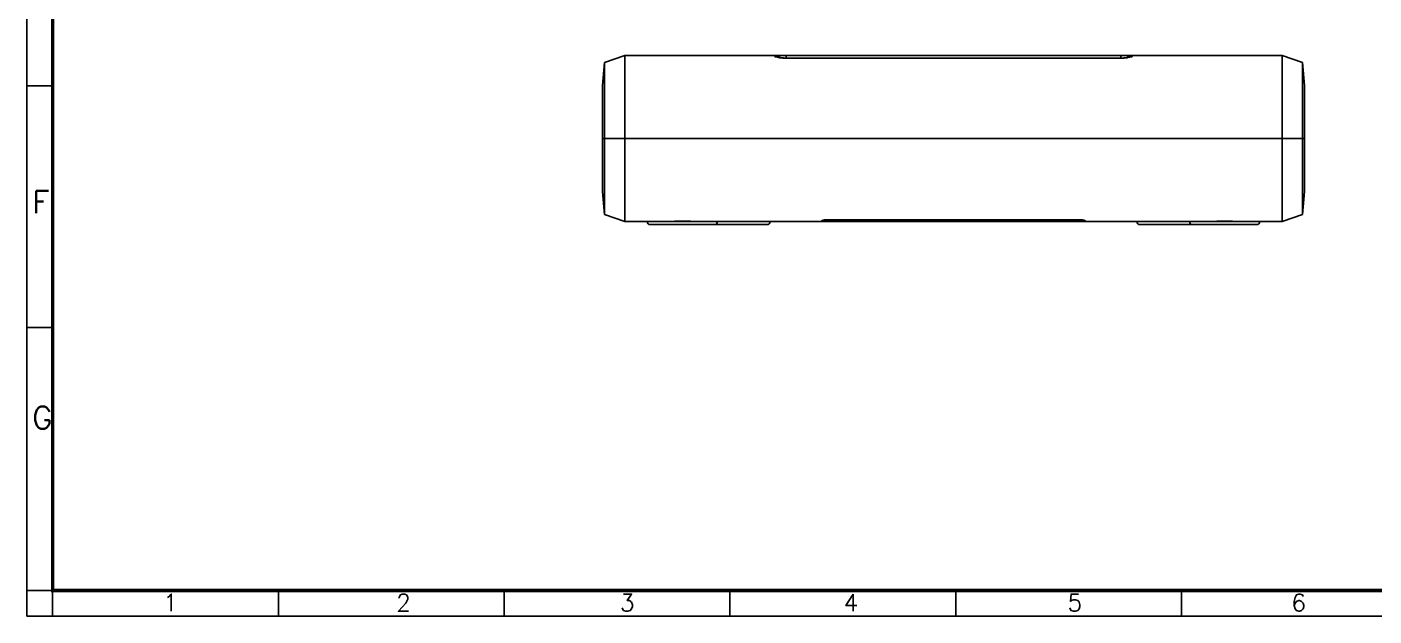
# Model space of a CAD drawing. Header units: millimetres. Extents: x 3683 to 5830, y 1279 to 1555.
# Drawn here: x 4957.7 to 5168.8, y 1278.6 to 1370.9 of the extents above; entities that cross this region are included whole.
import ezdxf

# ---------------------------------------------------------------- set-up
doc = ezdxf.new("R2010")
doc.units = ezdxf.units.MM
doc.header["$LTSCALE"] = 0.5
doc.layers.add('112', color=7, linetype='Continuous', true_color=0xffffff)
doc.layers.add('A1_KUANG', color=7, linetype='Continuous')
doc.layers.add('A4_KUANG', color=7, linetype='Continuous')
doc.styles.get("Standard").update_dxf_attribs({"font": 'txt', "bigfont": 'gbcbig.shx'})

# ---------------------------------------------------------------- blocks, each defined once
blk = doc.blocks.new('A$C3291225B')
at = {"layer": 'A4_KUANG'}
for p, q in [((2.87, 194.15), (2.87, 0)), ((2.87, 59.24), (0, 59.24)), ((2.87, 32.25), (0, 32.25)), ((2.87, 2.87), (0, 2.87)), ((2.87, 2.87), (258, 2.87)), ((28.09, 0), (28.09, 2.87)), ((53.32, 0), (53.32, 2.87)), ((78.54, 0), (78.54, 2.87)), ((103.77, 0), (103.77, 2.87)), ((129, 0), (129, 2.87))]:
    blk.add_line(p, q, dxfattribs=at)
at = {"layer": 'A4_KUANG', "color": 8}
blk.add_lwpolyline([(258, 0), (258, 197.01), (0, 197.01), (0, 0)], close=True, dxfattribs=at)
at = {"layer": 'A4_KUANG', "const_width": 0.4}
blk.add_lwpolyline([(2.87, 2.87), (2.87, 194.15), (255.13, 194.15), (255.14, 2.87), (2.87, 2.87)], dxfattribs=at)
at = {"layer": 'A4_KUANG'}
for s, height, p in [('F', 2.48, (0.59, 45.04)), ('G', 2.48, (0.59, 20.93)), ('1', 1.91, (15.22, 0.54)), ('2', 1.91, (41.25, 0.54)), ('3', 1.91, (66.25, 0.54)), ('4', 1.91, (91.25, 0.54)), ('5', 1.91, (116.25, 0.54)), ('6', 1.91, (141.26, 0.54))]:
    blk.add_text(s, height=height, dxfattribs=at).set_placement(p)

msp = doc.modelspace()

# ---------------------------------------------------------------- linework, layer by layer
at = {"layer": '112', "color": 7}
for p, q in [((5048.233, 1365.354), (5051.417, 1366.445)), ((5075.367, 1366.445), (5051.417, 1366.445)), ((5051.417, 1366.445), (5051.417, 1353.445)), ((5076.667, 1366.445), (5076.667, 1366.068)), ((5076.667, 1366.445), (5129.167, 1366.445)), ((5129.167, 1366.445), (5129.167, 1366.073)), ((5154.417, 1366.445), (5130.467, 1366.445)), ((5157.601, 1365.354), (5154.417, 1366.445)), ((5154.417, 1366.445), (5154.417, 1353.445)), ((5047.917, 1361.745), (5048.233, 1365.354)), ((5048.233, 1365.354), (5048.233, 1353.445)), ((5076.667, 1366.068), (5076.667, 1366.053)), ((5129.167, 1366.068), (5076.667, 1366.068)), ((5129.167, 1366.053), (5076.667, 1366.053)), ((5129.167, 1366.068), (5129.167, 1366.053)), ((5157.601, 1353.445), (5157.601, 1365.354)), ((5157.917, 1361.745), (5157.601, 1365.354)), ((5047.917, 1361.745), (5047.917, 1353.445)), ((5157.917, 1361.745), (5157.917, 1353.445)), ((5047.917, 1345.145), (5047.917, 1353.445)), ((5047.917, 1353.445), (5048.233, 1353.445)), ((5048.233, 1353.445), (5047.917, 1353.445)), ((5051.417, 1353.445), (5048.233, 1353.445)), ((5048.233, 1353.445), (5048.233, 1341.537)), ((5051.417, 1353.445), (5048.233, 1353.445)), ((5051.417, 1353.445), (5154.417, 1353.445)), ((5051.417, 1340.445), (5051.417, 1353.445)), ((5051.417, 1353.445), (5154.417, 1353.445)), ((5154.417, 1353.445), (5157.601, 1353.445)), ((5154.417, 1340.445), (5154.417, 1353.445)), ((5154.417, 1353.445), (5157.601, 1353.445)), ((5157.601, 1341.537), (5157.601, 1353.445)), ((5157.601, 1353.445), (5157.917, 1353.445)), ((5157.917, 1353.445), (5157.601, 1353.445)), ((5157.917, 1345.145), (5157.917, 1353.445)), ((5048.233, 1341.537), (5047.917, 1345.145)), ((5157.601, 1341.537), (5157.917, 1345.145)), ((5048.233, 1341.537), (5051.417, 1340.445)), ((5157.601, 1341.537), (5154.417, 1340.445)), ((5057.255, 1340.445), (5051.417, 1340.445)), ((5055.417, 1339.945), (5065.417, 1339.945)), ((5057.255, 1340.445), (5063.579, 1340.445)), ((5142.255, 1340.445), (5063.579, 1340.445)), ((5073.667, 1339.945), (5065.417, 1339.945)), ((5082.227, 1340.489), (5082.232, 1340.545)), ((5083.22, 1340.719), (5083.22, 1340.445)), ((5122.615, 1340.445), (5083.22, 1340.445)), ((5083.242, 1340.71), (5122.592, 1340.71)), ((5083.242, 1340.704), (5083.242, 1340.71)), ((5083.242, 1340.704), (5122.592, 1340.704)), ((5122.592, 1340.704), (5122.592, 1340.71)), ((5122.615, 1340.719), (5122.615, 1340.445)), ((5123.602, 1340.545), (5123.607, 1340.489)), ((5132.167, 1339.945), (5140.417, 1339.945)), ((5140.417, 1339.945), (5150.417, 1339.945)), ((5142.255, 1340.445), (5148.579, 1340.445)), ((5154.417, 1340.445), (5148.579, 1340.445))]:
    msp.add_line(p, q, dxfattribs=at)
for centre, start, end in [((5055.417, 1340.445), 180, 270), ((5065.417, 1340.445), 270, 0), ((5073.667, 1340.445), 270, 0), ((5140.417, 1340.445), 180, 270), ((5150.417, 1340.445), 270, 0)]:
    msp.add_arc(centre, 0.5, start, end, dxfattribs=at)
at = {"layer": '112', "color": 7, "extrusion": (0, 0, -1)}
msp.add_arc((-5132.167, 1340.445), 0.5, 270, 0, dxfattribs=at)
at = {"layer": '112', "color": 7}
for centre, major_axis, ratio, start_param, end_param in [((5075.367, 1365.945), (0, 0.5), 0.7206482, 5.1224598, 6.2831853), ((5130.467, 1365.945), (0, -0.5), 0.720465, 3.1415927, 4.3009426), ((5082.227, 1340.788), (0.299, -0.026), 0.9966213, 4.7993621, 5.6760002), ((5082.232, 1340.843), (0.299, -0.026), 0.9922777, 4.7989849, 5.5811135), ((5123.602, 1340.843), (0.299, 0.026), 0.9922777, 3.97641, 4.625793), ((5123.607, 1340.788), (0.299, 0.026), 0.9966213, 3.9924717, 4.6254159)]:
    msp.add_ellipse(centre, major_axis=major_axis, ratio=ratio, start_param=start_param, end_param=end_param, dxfattribs=at)
for points, knots in [([(5074.915, 1366.328), (5074.866, 1366.357), (5074.852, 1366.381), (5074.874, 1366.399), (5074.896, 1366.416), (5074.951, 1366.428), (5075.036, 1366.436), (5075.119, 1366.443), (5075.231, 1366.445), (5075.367, 1366.445)], [0.56743669, 0.56743669, 0.56743669, 0.56743669, 0.71730049, 0.71730049, 0.71730049, 0.86080564, 0.86080564, 0.86080564, 1, 1, 1, 1]), ([(5076.667, 1366.053), (5076.469, 1366.053), (5076.267, 1366.062), (5076.081, 1366.078), (5075.893, 1366.094), (5075.716, 1366.118), (5075.561, 1366.145), (5075.402, 1366.173), (5075.263, 1366.206), (5075.155, 1366.237), (5075.045, 1366.269), (5074.963, 1366.301), (5074.915, 1366.328)], [0, 0, 0, 0, 0.13809981, 0.13809981, 0.13809981, 0.27712944, 0.27712944, 0.27712944, 0.42069765, 0.42069765, 0.42069765, 0.56743669, 0.56743669, 0.56743669, 0.56743669]), ([(5076.647, 1366.07), (5076.589, 1366.069), (5076.385, 1366.07), (5076.033, 1366.094), (5075.639, 1366.146), (5075.345, 1366.208), (5075.191, 1366.256), (5075.158, 1366.27), (5075.152, 1366.271), (5075.153, 1366.276)], [0, 0, 0, 0, 0.079506, 0.2815436, 0.4953767, 0.7109506, 0.8885166, 0.9960609, 1, 1, 1, 1]), ([(5075.367, 1366.445), (5075.42, 1366.445), (5075.477, 1366.445), (5075.537, 1366.445), (5075.696, 1366.445), (5075.878, 1366.445), (5076.068, 1366.445), (5076.259, 1366.445), (5076.465, 1366.445), (5076.667, 1366.445)], [0, 0, 0, 0, 0.1577635, 0.1577635, 0.1577635, 0.5786017, 0.5786017, 0.5786017, 1, 1, 1, 1]), ([(5129.167, 1366.445), (5129.369, 1366.445), (5129.574, 1366.445), (5129.765, 1366.445), (5129.955, 1366.445), (5130.137, 1366.445), (5130.295, 1366.445), (5130.355, 1366.445), (5130.413, 1366.445), (5130.467, 1366.445)], [0, 0, 0, 0, 0.4201531, 0.4201531, 0.4201531, 0.8401813, 0.8401813, 0.8401813, 1, 1, 1, 1]), ([(5130.917, 1366.328), (5130.87, 1366.301), (5130.79, 1366.27), (5130.684, 1366.239), (5130.574, 1366.206), (5130.431, 1366.173), (5130.265, 1366.144), (5130.107, 1366.117), (5129.924, 1366.093), (5129.732, 1366.077), (5129.552, 1366.061), (5129.358, 1366.053), (5129.167, 1366.053)], [0.43415559, 0.43415559, 0.43415559, 0.43415559, 0.57701595, 0.57701595, 0.57701595, 0.72535817, 0.72535817, 0.72535817, 0.8671868, 0.8671868, 0.8671868, 1, 1, 1, 1]), ([(5130.679, 1366.272), (5130.685, 1366.274), (5130.675, 1366.27), (5130.635, 1366.253), (5130.497, 1366.211), (5130.233, 1366.153), (5129.859, 1366.101), (5129.484, 1366.071), (5129.25, 1366.069), (5129.167, 1366.07)], [0, 0, 0, 0, 0.0267108, 0.121931, 0.2801288, 0.472754, 0.6800649, 0.8892257, 1, 1, 1, 1]), ([(5130.467, 1366.445), (5130.607, 1366.445), (5130.723, 1366.443), (5130.806, 1366.435), (5130.89, 1366.427), (5130.943, 1366.415), (5130.963, 1366.397)], [0, 0, 0, 0, 0.14359808, 0.14359808, 0.14359808, 0.28844718, 0.28844718, 0.28844718, 0.28844718]), ([(5063.579, 1340.445), (5062.653, 1340.445), (5061.545, 1340.484), (5059.299, 1340.484), (5058.182, 1340.445), (5057.255, 1340.445)], [0, 0, 0, 0, 0.5, 0.5, 1, 1, 1, 1]), ([(5083.22, 1340.445), (5083.108, 1340.445), (5082.995, 1340.445), (5082.89, 1340.446), (5082.784, 1340.446), (5082.684, 1340.447), (5082.597, 1340.448), (5082.51, 1340.45), (5082.435, 1340.452), (5082.377, 1340.456), (5082.318, 1340.46), (5082.276, 1340.465), (5082.252, 1340.472), (5082.235, 1340.477), (5082.227, 1340.483), (5082.227, 1340.489)], [0, 0, 0, 0, 0.2122008, 0.2122008, 0.2122008, 0.4255173, 0.4255173, 0.4255173, 0.6389522, 0.6389522, 0.6389522, 0.8524278, 0.8524278, 0.8524278, 1, 1, 1, 1]), ([(5082.232, 1340.545), (5082.233, 1340.559), (5082.254, 1340.575), (5082.292, 1340.591), (5082.33, 1340.607), (5082.386, 1340.624), (5082.457, 1340.639), (5082.528, 1340.654), (5082.614, 1340.669), (5082.71, 1340.68), (5082.807, 1340.692), (5082.915, 1340.701), (5083.026, 1340.706), (5083.097, 1340.709), (5083.17, 1340.71), (5083.242, 1340.71)], [0, 0, 0, 0, 0.2163275, 0.2163275, 0.2163275, 0.4314943, 0.4314943, 0.4314943, 0.6472758, 0.6472758, 0.6472758, 0.8637374, 0.8637374, 0.8637374, 1, 1, 1, 1]), ([(5082.44, 1340.634), (5082.43, 1340.625), (5082.412, 1340.613), (5082.401, 1340.608), (5082.412, 1340.613), (5082.467, 1340.63), (5082.594, 1340.657), (5082.818, 1340.687), (5083.062, 1340.705), (5083.214, 1340.703), (5083.258, 1340.701)], [0, 0, 0, 0, 0.0513486, 0.1069341, 0.181255, 0.2893096, 0.4522267, 0.6642422, 0.9040891, 1, 1, 1, 1]), ([(5122.59, 1340.704), (5122.595, 1340.704), (5122.702, 1340.706), (5122.927, 1340.695), (5123.198, 1340.666), (5123.361, 1340.632), (5123.426, 1340.612), (5123.435, 1340.607), (5123.419, 1340.615), (5123.409, 1340.623)], [0, 0, 0, 0, 0.0016583, 0.2518892, 0.5073935, 0.7191049, 0.8511779, 0.9370318, 1, 1, 1, 1]), ([(5122.592, 1340.71), (5122.705, 1340.71), (5122.82, 1340.706), (5122.926, 1340.699), (5123.033, 1340.691), (5123.134, 1340.68), (5123.222, 1340.667), (5123.311, 1340.653), (5123.389, 1340.638), (5123.449, 1340.622), (5123.51, 1340.605), (5123.554, 1340.588), (5123.579, 1340.573)], [0, 0, 0, 0, 0.21442553, 0.21442553, 0.21442553, 0.4297691, 0.4297691, 0.4297691, 0.64813761, 0.64813761, 0.64813761, 0.86774257, 0.86774257, 0.86774257, 0.86774257]), ([(5123.607, 1340.489), (5123.608, 1340.48), (5123.59, 1340.472), (5123.554, 1340.466), (5123.518, 1340.46), (5123.463, 1340.455), (5123.394, 1340.452), (5123.326, 1340.449), (5123.242, 1340.448), (5123.148, 1340.447), (5123.055, 1340.446), (5122.951, 1340.446), (5122.843, 1340.446), (5122.768, 1340.445), (5122.691, 1340.445), (5122.615, 1340.445)], [0, 0, 0, 0, 0.2169095, 0.2169095, 0.2169095, 0.4330305, 0.4330305, 0.4330305, 0.6450657, 0.6450657, 0.6450657, 0.8553485, 0.8553485, 0.8553485, 1, 1, 1, 1]), ([(5148.579, 1340.445), (5147.653, 1340.445), (5146.545, 1340.484), (5144.299, 1340.484), (5143.182, 1340.445), (5142.255, 1340.445)], [0, 0, 0, 0, 0.5, 0.5, 1, 1, 1, 1])]:
    msp.add_open_spline(points, degree=3, knots=knots, dxfattribs=at)
for points in [[(5130.963, 1366.397), (5130.982, 1366.379), (5130.966, 1366.355), (5130.917, 1366.328)], [(5123.579, 1340.573), (5123.594, 1340.563), (5123.601, 1340.554), (5123.602, 1340.545)]]:
    msp.add_open_spline(points, degree=3, dxfattribs=at)

# ---------------------------------------------------------------- block references
at = {"layer": 'A1_KUANG', "color": 1, "lineweight": 0, "xscale": 1.403050184557287, "yscale": 1.403050184557742, "zscale": 1.403050184556499}
msp.add_blockref('A$C3291225B', (4957.68, 1278.573), dxfattribs=at)

doc.saveas('drawing.dxf')
